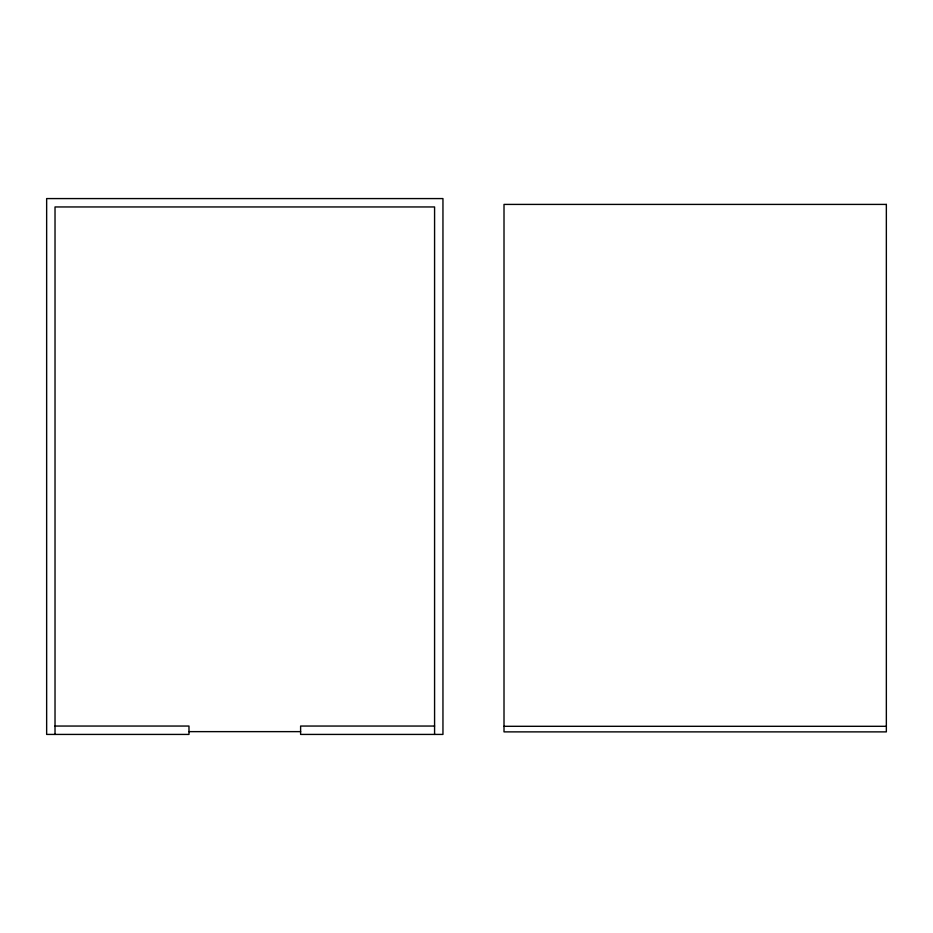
<?xml version="1.0" encoding="UTF-8"?>
<svg xmlns="http://www.w3.org/2000/svg" width="933" height="933" viewBox="0 0 933 933"><rect width="100%" height="100%" fill="white"/><g stroke="black" fill="none" stroke-linecap="round" stroke-linejoin="round"><path stroke-width="1.4" d="M55.024 726.049L188.979 726.049L188.979 734.423L46.65 734.423L46.65 198.577L442.953 198.577L442.953 734.423L300.613 734.423L300.613 726.049L434.58 726.049M504.007 726.306L886.35 726.306M188.979 731.635L300.613 731.635M434.58 734.423L434.58 206.951L55.024 206.951L55.024 734.423M886.35 204.409L504.007 204.409L504.007 731.88L886.35 731.88L886.35 204.409"/></g></svg>
